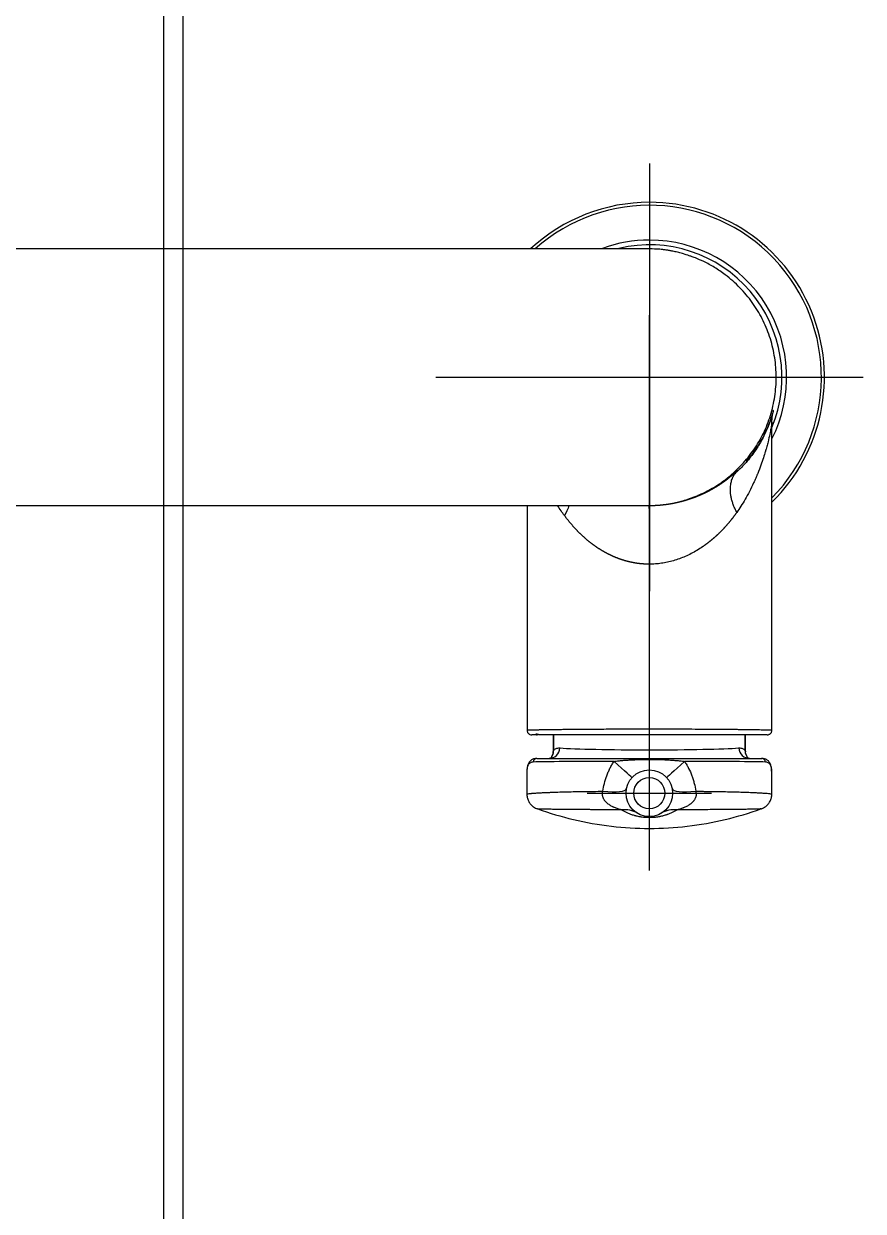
# Model space of a CAD drawing. Header units: millimetres. Extents: x -33000 to 294000, y 0 to 42408.
# Drawn here: x 136827.8 to 136935.8, y 14272.3 to 14425.1 of the extents above; entities that cross this region are included whole.
import ezdxf

# ---------------------------------------------------------------- set-up
doc = ezdxf.new("R2010")
doc.units = ezdxf.units.MM
doc.header["$LTSCALE"] = 50
doc.linetypes.add('DASHDOT', pattern=[22, 20, -1, 0, -1])
doc.layers.add('arch', color=8, linetype='Continuous')

msp = doc.modelspace()

# ---------------------------------------------------------------- linework, layer by layer
at = {"layer": 'arch', "linetype": 'Continuous'}
for p, q in [((136848.27, 14631.77), (136848.27, 14127.44)), ((136924.02, 14334.2), (136924.02, 14373.83)), ((136920.77, 14369.12), (136920.77, 14368.76)), ((136892.52, 14363.1), (136892.52, 14334.2)), ((136895.88, 14333.6), (136895.88, 14331.38)), ((136895.92, 14333.6), (136895.92, 14331.57)), ((136908.25, 14334.1), (136908.25, 14318.1)), ((136920.58, 14331.57), (136920.58, 14333.6)), ((136920.62, 14331.39), (136920.62, 14333.6)), ((136893.79, 14330.57), (136922.71, 14330.57)), ((136892.5, 14328.84), (136892.5, 14325.97)), ((136924, 14325.97), (136924, 14328.85)), ((136900.25, 14326.1), (136916.25, 14326.1))]:
    msp.add_line(p, q, dxfattribs=at)
at = {"layer": 'arch', "linetype": 'DASHDOT'}
for p, q in [((136908.27, 14407.1), (136908.27, 14352.1)), ((136908.27, 14316.16), (136908.27, 14387.58)), ((136880.77, 14379.6), (136935.77, 14379.6))]:
    msp.add_line(p, q, dxfattribs=at)
at = {"layer": 'arch', "linetype": 'Continuous'}
for radius in [3, 2]:
    msp.add_circle((136908.25, 14326.1), radius, dxfattribs=at)
for radius, start, end in [(22.5, 90, 132.6544), (22.11, 315.4219, 131.6869), (22.5, 314.4263, 90), (17.64, 90, 110.0475), (17.03, 337.6631, 103.3144), (17.64, 333.2363, 90)]:
    msp.add_arc((136908.27, 14379.6), radius, start, end, dxfattribs=at)
for centre, major_axis, ratio, start_param, end_param in [((136932.87, 14379.6), (0, 4991.95), 0.017452, 1.530489, 1.611104), ((136893.79, 14330.07), (0, 0.5), 0.951476, 0, 1.488528), ((136895.38, 14332.07), (0, -1.5), 0.923833, 0, 1.468584), ((136894.44, 14331.64), (1.27, -0.79), 0.949187, 6.250379, 6.290525), ((136894.44, 14331.64), (1.27, -0.79), 0.949187, 0.00734, 0.534326), ((136908.25, 14332.07), (12.5, 0), 0.031058, 3.546824, 5.878502), ((136921.12, 14332.07), (0, -1.5), 0.924037, 4.81447, 6.283185), ((136922.06, 14331.64), (1.27, 0.79), 0.949415, 2.605969, 3.134833), ((136922.06, 14331.64), (1.27, 0.79), 0.949415, 3.134833, 3.17732), ((136922.71, 14330.07), (0, 0.5), 0.951659, 4.794506, 6.283185), ((136908.25, 14330.07), (15.75, 0), 0.008216, 1.862453, 2.818498), ((136902.28, 14331.43), (3.73, -3.33), 0.007211, 0, 1.181451), ((136914.22, 14331.43), (-3.73, -3.33), 0.007211, 5.101734, 6.283185), ((136908.25, 14330.07), (15.75, 0), 0.008216, 0.322481, 1.27914), ((136900.38, 14327.55), (-4.92, 0.9), 0.183919, 2.000033, 3.141593), ((136916.12, 14327.55), (-4.92, -0.9), 0.183919, 0, 1.14156), ((136904.19, 14319.21), (-2.54, -4.31), 0.801683, 3.141593, 3.671697), ((136912.31, 14319.21), (2.54, -4.31), 0.801683, 2.611489, 3.141593)]:
    msp.add_ellipse(centre, major_axis=major_axis, ratio=ratio, start_param=start_param, end_param=end_param, dxfattribs=at)
for points, degree, knots in [([(136908.27, 14396.1), (136908.27, 14396.1), (136905.18, 14396.1), (136895.25, 14396.1), (136884.65, 14396.1), (136875.62, 14396.1), (136865.75, 14396.1), (136855.3, 14396.1), (136844.5, 14396.1), (136829.97, 14396.1), (136812.18, 14396.1), (136793.41, 14396.1), (136783.92, 14396.1), (136780.27, 14396.1)], 3, [0, 0, 0, 0, 0.125, 0.25, 0.3125, 0.375, 0.4375, 0.5, 0.5625, 0.625, 0.75, 0.875, 1, 1, 1, 1]), ([(136911.27, 14363.39), (136911.29, 14363.39), (136911.48, 14363.43), (136911.93, 14363.53), (136912.66, 14363.73), (136913.45, 14363.99), (136914.13, 14364.25), (136914.81, 14364.53), (136915.65, 14364.93), (136916.61, 14365.46), (136917.6, 14366.1), (136918.91, 14367.11), (136920.4, 14368.56), (136921.9, 14370.49), (136923.11, 14372.65), (136923.98, 14374.98), (136924.49, 14377.43), (136924.63, 14379.93), (136924.39, 14382.43), (136923.78, 14384.85), (136922.82, 14387.14), (136921.53, 14389.25), (136919.93, 14391.16), (136918.26, 14392.64), (136916.66, 14393.73), (136915.37, 14394.43), (136914.35, 14394.88), (136913.66, 14395.13), (136913.2, 14395.29), (136912.81, 14395.41), (136912.47, 14395.51), (136912.16, 14395.6), (136911.85, 14395.68), (136911.55, 14395.75), (136911.19, 14395.83), (136910.8, 14395.9), (136910.37, 14395.97), (136909.97, 14396.02), (136909.73, 14396.04), (136909.62, 14396.05)], 3, [0, 0, 0, 0, 0.004471, 0.03634, 0.068701, 0.093909, 0.1045, 0.114255, 0.133714, 0.149784, 0.169173, 0.192251, 0.232066, 0.272767, 0.313705, 0.354748, 0.396285, 0.437907, 0.479214, 0.52064, 0.561971, 0.602621, 0.643652, 0.68561, 0.713526, 0.739477, 0.758777, 0.76912, 0.77626, 0.782624, 0.790091, 0.799318, 0.810673, 0.824362, 0.840522, 0.871746, 0.909864, 0.955174, 1, 1, 1, 1]), ([(136924.13, 14375.02), (136924.11, 14374.93), (136924.03, 14374.69), (136923.84, 14374.09), (136923.56, 14373.31), (136923.14, 14372.34), (136922.49, 14371.09), (136921.6, 14369.72), (136920.5, 14368.37), (136919.64, 14367.55), (136919.23, 14367.19)], 3, [0, 0, 0, 0, 0.090925, 0.18061, 0.268866, 0.399284, 0.528551, 0.699033, 0.866626, 1, 1, 1, 1]), ([(136924.05, 14374.8), (136924.02, 14374.7), (136923.99, 14374.6), (136923.93, 14374.43), (136923.9, 14374.34), (136923.86, 14374.22), (136923.84, 14374.16), (136923.83, 14374.14), (136923.83, 14374.12), (136923.82, 14374.11), (136923.82, 14374.11), (136923.82, 14374.11), (136923.82, 14374.11), (136923.82, 14374.11), (136923.82, 14374.11), (136923.82, 14374.11), (136923.82, 14374.11), (136923.75, 14373.9), (136923.66, 14373.66), (136923.45, 14373.15), (136923.33, 14372.87), (136923.05, 14372.27), (136922.89, 14371.95), (136922.61, 14371.45), (136922.51, 14371.27), (136922.35, 14371.01), (136922.27, 14370.87), (136922.17, 14370.71), (136922.11, 14370.63), (136922.09, 14370.59), (136922.07, 14370.57), (136922.07, 14370.56), (136922.06, 14370.56), (136922.06, 14370.56), (136922.06, 14370.55), (136922.06, 14370.55), (136922.06, 14370.55), (136922.06, 14370.55), (136921.85, 14370.23), (136921.44, 14369.65), (136920.98, 14369.09), (136920.77, 14368.84)], 3, [0, 0, 0, 0, 0.073242, 0.073242, 0.109937, 0.128284, 0.137458, 0.142045, 0.144338, 0.145485, 0.146058, 0.146345, 0.146488, 0.14656, 0.146596, 0.146596, 0.146631, 0.146631, 0.29341, 0.29341, 0.440188, 0.440188, 0.586966, 0.586966, 0.660355, 0.660355, 0.69705, 0.715397, 0.724571, 0.729158, 0.731451, 0.732598, 0.733171, 0.733458, 0.733601, 0.733673, 0.733673, 0.733744, 0.733744, 0.880523, 1, 1, 1, 1]), ([(136924.21, 14375.36), (136924.2, 14375.33), (136924.18, 14375.23), (136924.06, 14374.81), (136923.92, 14374.33), (136923.8, 14373.93)], 3, [0, 0, 0, 0, 0.23154, 0.493858, 1, 1, 1, 1]), ([(136924.09, 14374.82), (136924.11, 14374.89), (136924.12, 14374.93), (136924.11, 14374.93), (136924.11, 14374.93)], 3, [0, 0, 0, 0, 0.99149, 1, 1, 1, 1]), ([(136924.21, 14375.36), (136924.21, 14375.36), (136924.2, 14375.33), (136924.18, 14375.24), (136924.15, 14375.15), (136924.14, 14375.12)], 3, [0, 0, 0, 0, 0.359717, 0.751567, 1, 1, 1, 1]), ([(136924.02, 14373.83), (136924.02, 14373.81), (136924.01, 14373.74), (136923.99, 14373.61), (136923.98, 14373.53), (136923.97, 14373.48), (136923.96, 14373.46), (136923.96, 14373.45), (136923.96, 14373.44), (136923.96, 14373.44), (136923.96, 14373.44), (136923.96, 14373.44), (136923.96, 14373.44), (136923.96, 14373.43), (136923.96, 14373.43), (136923.96, 14373.43), (136923.96, 14373.43), (136923.94, 14373.32), (136923.92, 14373.17), (136923.85, 14372.78), (136923.8, 14372.54), (136923.68, 14371.97), (136923.61, 14371.64), (136923.47, 14371.09), (136923.42, 14370.89), (136923.33, 14370.58), (136923.29, 14370.42), (136923.23, 14370.23), (136923.2, 14370.13), (136923.19, 14370.08), (136923.18, 14370.06), (136923.18, 14370.04), (136923.18, 14370.04), (136923.18, 14370.03), (136923.18, 14370.03), (136923.18, 14370.03), (136923.17, 14370.03), (136923.17, 14370.03), (136923.17, 14370.03), (136923.17, 14370.03), (136923.1, 14369.78), (136923.02, 14369.52), (136922.83, 14368.93), (136922.72, 14368.62), (136922.48, 14367.95), (136922.34, 14367.59), (136922.17, 14367.17), (136922.14, 14367.09), (136922.11, 14367.02), (136922.09, 14366.99), (136922.09, 14366.98), (136922.09, 14366.98), (136922.09, 14366.98), (136922.09, 14366.97), (136922.08, 14366.95), (136922.03, 14366.83), (136921.89, 14366.51), (136921.76, 14366.21), (136921.49, 14365.63), (136921.31, 14365.26), (136920.94, 14364.55), (136920.76, 14364.22), (136920.39, 14363.59), (136920.21, 14363.29), (136919.85, 14362.73), (136919.67, 14362.47), (136919.5, 14362.22)], 3, [0, 0, 0, 0, 0.036534, 0.055804, 0.065438, 0.070256, 0.072664, 0.073869, 0.074471, 0.074772, 0.074922, 0.074998, 0.075035, 0.075054, 0.075064, 0.075064, 0.075073, 0.075073, 0.15215, 0.15215, 0.229228, 0.229228, 0.306305, 0.306305, 0.344843, 0.344843, 0.364113, 0.373747, 0.378565, 0.380973, 0.382178, 0.38278, 0.383081, 0.383231, 0.383307, 0.383344, 0.383363, 0.383373, 0.383373, 0.383382, 0.383382, 0.460459, 0.460459, 0.537537, 0.537537, 0.614614, 0.614614, 0.624248, 0.629066, 0.629668, 0.629969, 0.629969, 0.63027, 0.63027, 0.631474, 0.633883, 0.653152, 0.691691, 0.691691, 0.768768, 0.768768, 0.845846, 0.845846, 0.922923, 0.922923, 1, 1, 1, 1]), ([(136911.28, 14363.39), (136911.29, 14363.39), (136911.31, 14363.4), (136911.35, 14363.4), (136911.39, 14363.41), (136911.44, 14363.42), (136911.48, 14363.43), (136911.52, 14363.44), (136911.57, 14363.45), (136911.61, 14363.46), (136911.66, 14363.47), (136911.7, 14363.48), (136911.74, 14363.49), (136911.79, 14363.5), (136911.83, 14363.51), (136911.88, 14363.52), (136911.92, 14363.53), (136911.96, 14363.54), (136912.01, 14363.55), (136912.05, 14363.56), (136912.1, 14363.57), (136912.14, 14363.58), (136912.18, 14363.59), (136912.23, 14363.6), (136912.27, 14363.61), (136912.31, 14363.62), (136912.36, 14363.63), (136912.4, 14363.64), (136912.45, 14363.66), (136912.49, 14363.67), (136912.53, 14363.68), (136912.58, 14363.69), (136912.62, 14363.7), (136912.67, 14363.71), (136912.71, 14363.73), (136912.75, 14363.74), (136912.8, 14363.75), (136912.84, 14363.76), (136912.89, 14363.78), (136912.93, 14363.79), (136912.97, 14363.8), (136913.02, 14363.82), (136913.06, 14363.83), (136913.1, 14363.84), (136913.15, 14363.86), (136913.19, 14363.87), (136913.24, 14363.88), (136913.28, 14363.9), (136913.32, 14363.91), (136913.37, 14363.93), (136913.41, 14363.94), (136913.45, 14363.95), (136913.5, 14363.97), (136913.54, 14363.98), (136913.58, 14364), (136913.63, 14364.01), (136913.67, 14364.03), (136913.71, 14364.04), (136913.76, 14364.06), (136913.8, 14364.07), (136913.84, 14364.09), (136913.89, 14364.1), (136913.93, 14364.12), (136913.97, 14364.14), (136914.02, 14364.15), (136914.06, 14364.17), (136914.1, 14364.18), (136914.15, 14364.2), (136914.19, 14364.22), (136914.23, 14364.23), (136914.28, 14364.25), (136914.32, 14364.27), (136914.36, 14364.28), (136914.4, 14364.3), (136914.45, 14364.32), (136914.49, 14364.33), (136914.53, 14364.35), (136914.57, 14364.37), (136914.62, 14364.39), (136914.66, 14364.4), (136914.7, 14364.42), (136914.74, 14364.44), (136914.79, 14364.46), (136914.83, 14364.48), (136914.87, 14364.49), (136914.91, 14364.51), (136914.96, 14364.53), (136915, 14364.55), (136915.04, 14364.57), (136915.08, 14364.59), (136915.12, 14364.61), (136915.18, 14364.63), (136915.25, 14364.66), (136915.34, 14364.7), (136915.42, 14364.75), (136915.51, 14364.79), (136915.6, 14364.83), (136915.68, 14364.87), (136915.77, 14364.92), (136915.86, 14364.96), (136915.94, 14365), (136916.03, 14365.05), (136916.11, 14365.1), (136916.2, 14365.14), (136916.29, 14365.19), (136916.37, 14365.24), (136916.46, 14365.29), (136916.55, 14365.34), (136916.63, 14365.39), (136916.72, 14365.44), (136916.8, 14365.49), (136916.89, 14365.54), (136916.98, 14365.59), (136917.06, 14365.65), (136917.15, 14365.7), (136917.23, 14365.75), (136917.32, 14365.81), (136917.4, 14365.87), (136917.49, 14365.92), (136917.57, 14365.98), (136917.66, 14366.04), (136917.74, 14366.1), (136917.83, 14366.16), (136917.91, 14366.22), (136918, 14366.28), (136918.08, 14366.34), (136918.16, 14366.4), (136918.25, 14366.47), (136918.33, 14366.53), (136918.41, 14366.6), (136918.5, 14366.66), (136918.58, 14366.73), (136918.66, 14366.8), (136918.75, 14366.86), (136918.83, 14366.93), (136918.91, 14367), (136918.99, 14367.07), (136919.07, 14367.14), (136919.16, 14367.21), (136919.24, 14367.29), (136919.32, 14367.36), (136919.4, 14367.43), (136919.48, 14367.51), (136919.56, 14367.58), (136919.61, 14367.63), (136919.64, 14367.66)], 3, [0, 0, 0, 0, 0.002444, 0.006228, 0.010019, 0.013818, 0.017626, 0.021441, 0.025265, 0.029097, 0.032938, 0.036787, 0.040644, 0.04451, 0.048384, 0.052267, 0.056158, 0.060058, 0.063967, 0.067884, 0.071811, 0.075746, 0.07969, 0.083643, 0.087606, 0.091577, 0.095557, 0.099547, 0.103546, 0.107554, 0.111571, 0.115597, 0.119634, 0.123679, 0.127734, 0.131799, 0.135873, 0.139956, 0.14405, 0.148153, 0.152266, 0.156388, 0.16052, 0.164662, 0.168814, 0.172975, 0.177146, 0.181327, 0.185518, 0.189718, 0.193928, 0.198148, 0.202377, 0.206617, 0.210866, 0.215125, 0.219394, 0.223673, 0.227961, 0.23226, 0.236568, 0.240886, 0.245214, 0.249552, 0.2539, 0.258258, 0.262626, 0.267004, 0.271392, 0.275791, 0.280199, 0.284617, 0.289045, 0.293484, 0.297932, 0.302391, 0.30686, 0.311339, 0.315829, 0.320328, 0.324838, 0.329359, 0.333889, 0.33843, 0.342982, 0.347543, 0.352115, 0.356698, 0.361291, 0.365895, 0.370509, 0.375134, 0.384731, 0.394406, 0.404159, 0.413989, 0.423898, 0.433885, 0.443952, 0.454099, 0.464326, 0.474634, 0.485023, 0.495493, 0.506045, 0.51668, 0.527397, 0.538198, 0.549082, 0.560051, 0.571104, 0.582242, 0.593465, 0.604775, 0.61617, 0.627653, 0.639222, 0.65088, 0.662625, 0.674459, 0.686381, 0.698393, 0.710495, 0.722687, 0.73497, 0.747344, 0.759809, 0.772366, 0.785016, 0.797757, 0.810591, 0.823517, 0.836535, 0.849646, 0.862849, 0.876145, 0.889534, 0.903016, 0.916591, 0.930259, 0.94402, 0.957875, 0.971823, 0.985864, 1, 1, 1, 1]), ([(136780.27, 14363.1), (136783.92, 14363.1), (136793.41, 14363.1), (136812.18, 14363.1), (136829.97, 14363.1), (136844.5, 14363.1), (136855.3, 14363.1), (136865.75, 14363.1), (136875.62, 14363.1), (136884.65, 14363.1), (136895.25, 14363.1), (136904.71, 14363.1), (136907.89, 14363.1), (136908.2, 14363.1)], 3, [0, 0, 0, 0, 0.126868, 0.253737, 0.380605, 0.444039, 0.507473, 0.570907, 0.634341, 0.697775, 0.76121, 0.888078, 1, 1, 1, 1]), ([(136897.34, 14361.8), (136897.19, 14361.99), (136897.05, 14362.2), (136896.75, 14362.64), (136896.6, 14362.86), (136896.45, 14363.1)], 3, [0, 0, 0, 0, 0.516529, 0.516529, 1, 1, 1, 1]), ([(136908.2, 14363.1), (136908.22, 14363.1), (136908.24, 14363.1), (136908.29, 14363.1), (136908.33, 14363.11), (136908.37, 14363.11), (136908.41, 14363.11), (136908.45, 14363.11), (136908.5, 14363.11), (136908.54, 14363.11), (136908.58, 14363.11), (136908.62, 14363.11), (136908.66, 14363.11), (136908.71, 14363.11), (136908.75, 14363.11), (136908.79, 14363.11), (136908.83, 14363.12), (136908.88, 14363.12), (136908.92, 14363.12), (136908.96, 14363.12), (136909, 14363.12), (136909.05, 14363.13), (136909.09, 14363.13), (136909.13, 14363.13), (136909.17, 14363.13), (136909.22, 14363.14), (136909.26, 14363.14), (136909.3, 14363.14), (136909.35, 14363.14), (136909.39, 14363.15), (136909.43, 14363.15), (136909.48, 14363.15), (136909.52, 14363.16), (136909.56, 14363.16), (136909.6, 14363.16), (136909.65, 14363.17), (136909.69, 14363.17), (136909.73, 14363.17), (136909.78, 14363.18), (136909.82, 14363.18), (136909.86, 14363.19), (136909.91, 14363.19), (136909.95, 14363.2), (136909.99, 14363.2), (136910.04, 14363.21), (136910.08, 14363.21), (136910.12, 14363.22), (136910.17, 14363.22), (136910.21, 14363.23), (136910.25, 14363.23), (136910.3, 14363.24), (136910.34, 14363.24), (136910.39, 14363.25), (136910.43, 14363.25), (136910.47, 14363.26), (136910.52, 14363.27), (136910.56, 14363.27), (136910.6, 14363.28), (136910.65, 14363.28), (136910.69, 14363.29), (136910.73, 14363.3), (136910.78, 14363.3), (136910.82, 14363.31), (136910.87, 14363.32), (136910.91, 14363.33), (136910.95, 14363.33), (136911, 14363.34), (136911.04, 14363.35), (136911.09, 14363.36), (136911.13, 14363.36), (136911.17, 14363.37), (136911.22, 14363.38), (136911.25, 14363.39), (136911.27, 14363.39), (136911.28, 14363.39)], 3, [0, 0, 0, 0, 0.013249, 0.026515, 0.039799, 0.0531, 0.066419, 0.079756, 0.093111, 0.106485, 0.119877, 0.133288, 0.146718, 0.160166, 0.173635, 0.187122, 0.20063, 0.214157, 0.227705, 0.241272, 0.25486, 0.268469, 0.282099, 0.29575, 0.309422, 0.323116, 0.336831, 0.350568, 0.364328, 0.378109, 0.391913, 0.40574, 0.41959, 0.433463, 0.447359, 0.461278, 0.475222, 0.489189, 0.50318, 0.517196, 0.531236, 0.545301, 0.559391, 0.573507, 0.587647, 0.601813, 0.616005, 0.630223, 0.644467, 0.658737, 0.673035, 0.687358, 0.701709, 0.716088, 0.730493, 0.744926, 0.759388, 0.773877, 0.788394, 0.80294, 0.817515, 0.832119, 0.846751, 0.861413, 0.876105, 0.890826, 0.905577, 0.920358, 0.93517, 0.950012, 0.964885, 0.979789, 0.994724, 1, 1, 1, 1]), ([(136908.22, 14355.55), (136908.2, 14355.55), (136908.17, 14355.55), (136908.13, 14355.55), (136908.08, 14355.55), (136908.04, 14355.55), (136907.99, 14355.55), (136907.95, 14355.56), (136907.9, 14355.56), (136907.85, 14355.56), (136907.81, 14355.56), (136907.76, 14355.56), (136907.72, 14355.56), (136907.67, 14355.57), (136907.63, 14355.57), (136907.58, 14355.57), (136907.53, 14355.57), (136907.49, 14355.58), (136907.44, 14355.58), (136907.4, 14355.58), (136907.35, 14355.59), (136907.31, 14355.59), (136907.26, 14355.59), (136907.21, 14355.6), (136907.17, 14355.6), (136907.12, 14355.61), (136907.08, 14355.61), (136907.03, 14355.62), (136906.98, 14355.62), (136906.94, 14355.63), (136906.89, 14355.63), (136906.85, 14355.64), (136906.8, 14355.65), (136906.76, 14355.65), (136906.71, 14355.66), (136906.66, 14355.66), (136906.62, 14355.67), (136906.57, 14355.68), (136906.53, 14355.69), (136906.48, 14355.69), (136906.44, 14355.7), (136906.39, 14355.71), (136906.34, 14355.72), (136906.3, 14355.72), (136906.25, 14355.73), (136906.21, 14355.74), (136906.16, 14355.75), (136906.12, 14355.76), (136906.07, 14355.77), (136906.02, 14355.78), (136905.98, 14355.79), (136905.93, 14355.8), (136905.89, 14355.81), (136905.84, 14355.82), (136905.8, 14355.83), (136905.75, 14355.84), (136905.7, 14355.85), (136905.66, 14355.86), (136905.61, 14355.87), (136905.57, 14355.88), (136905.52, 14355.89), (136905.48, 14355.9), (136905.43, 14355.91), (136905.39, 14355.93), (136905.34, 14355.94), (136905.29, 14355.95), (136905.25, 14355.96), (136905.2, 14355.98), (136905.16, 14355.99), (136905.11, 14356), (136905.07, 14356.01), (136905.02, 14356.03), (136904.98, 14356.04), (136904.93, 14356.06), (136904.89, 14356.07), (136904.84, 14356.08), (136904.79, 14356.1), (136904.75, 14356.11), (136904.7, 14356.13), (136904.66, 14356.14), (136904.61, 14356.16), (136904.57, 14356.17), (136904.52, 14356.19), (136904.48, 14356.21), (136904.43, 14356.22), (136904.39, 14356.24), (136904.34, 14356.25), (136904.3, 14356.27), (136904.25, 14356.29), (136904.21, 14356.3), (136904.16, 14356.32), (136904.12, 14356.34), (136904.07, 14356.36), (136904.03, 14356.37), (136903.98, 14356.39), (136903.94, 14356.41), (136903.89, 14356.43), (136903.85, 14356.45), (136903.8, 14356.47), (136903.76, 14356.48), (136903.71, 14356.5), (136903.67, 14356.52), (136903.62, 14356.54), (136903.58, 14356.56), (136903.53, 14356.58), (136903.49, 14356.6), (136903.44, 14356.62), (136903.4, 14356.64), (136903.36, 14356.66), (136903.31, 14356.68), (136903.27, 14356.71), (136903.22, 14356.73), (136903.18, 14356.75), (136903.13, 14356.77), (136903.09, 14356.79), (136903.04, 14356.81), (136903, 14356.84), (136902.96, 14356.86), (136902.91, 14356.88), (136902.87, 14356.9), (136902.82, 14356.93), (136902.78, 14356.95), (136902.74, 14356.97), (136902.69, 14357), (136902.65, 14357.02), (136902.6, 14357.04), (136902.56, 14357.07), (136902.52, 14357.09), (136902.47, 14357.12), (136902.43, 14357.14), (136902.38, 14357.17), (136902.34, 14357.19), (136902.3, 14357.22), (136902.25, 14357.24), (136902.21, 14357.27), (136902.17, 14357.29), (136902.12, 14357.32), (136902.08, 14357.35), (136902.04, 14357.37), (136901.99, 14357.4), (136901.95, 14357.43), (136901.91, 14357.45), (136901.86, 14357.48), (136901.82, 14357.51), (136901.78, 14357.54), (136901.73, 14357.56), (136901.69, 14357.59), (136901.63, 14357.63), (136901.56, 14357.68), (136901.48, 14357.73), (136901.4, 14357.79), (136901.31, 14357.85), (136901.23, 14357.91), (136901.14, 14357.97), (136901.06, 14358.03), (136900.98, 14358.09), (136900.89, 14358.16), (136900.81, 14358.22), (136900.73, 14358.28), (136900.64, 14358.35), (136900.56, 14358.42), (136900.48, 14358.48), (136900.39, 14358.55), (136900.31, 14358.62), (136900.23, 14358.69), (136900.14, 14358.76), (136900.06, 14358.83), (136899.98, 14358.91), (136899.89, 14358.98), (136899.81, 14359.05), (136899.73, 14359.13), (136899.65, 14359.21), (136899.56, 14359.28), (136899.48, 14359.36), (136899.4, 14359.44), (136899.32, 14359.52), (136899.24, 14359.6), (136899.16, 14359.68), (136899.07, 14359.76), (136898.99, 14359.85), (136898.91, 14359.93), (136898.83, 14360.02), (136898.75, 14360.1), (136898.67, 14360.19), (136898.59, 14360.28), (136898.51, 14360.37), (136898.43, 14360.46), (136898.35, 14360.55), (136898.27, 14360.64), (136898.19, 14360.73), (136898.11, 14360.82), (136898.03, 14360.92), (136897.96, 14361.01), (136897.88, 14361.11), (136897.8, 14361.2), (136897.72, 14361.3), (136897.65, 14361.4), (136897.57, 14361.5), (136897.49, 14361.6), (136897.42, 14361.7), (136897.37, 14361.77), (136897.34, 14361.8)], 3, [0, 0, 0, 0, 0.003102, 0.006205, 0.009309, 0.012414, 0.015521, 0.018628, 0.021737, 0.024847, 0.027958, 0.031072, 0.034186, 0.037303, 0.040421, 0.043541, 0.046663, 0.049787, 0.052914, 0.056042, 0.059173, 0.062306, 0.065441, 0.06858, 0.07172, 0.074864, 0.07801, 0.081159, 0.084311, 0.087466, 0.090624, 0.093785, 0.096949, 0.100117, 0.103288, 0.106463, 0.109641, 0.112823, 0.116009, 0.119198, 0.122391, 0.125588, 0.12879, 0.131995, 0.135205, 0.138418, 0.141636, 0.144859, 0.148086, 0.151317, 0.154553, 0.157794, 0.16104, 0.16429, 0.167546, 0.170806, 0.174071, 0.177342, 0.180618, 0.183899, 0.187185, 0.190477, 0.193774, 0.197077, 0.200385, 0.203699, 0.207019, 0.210345, 0.213677, 0.217014, 0.220358, 0.223708, 0.227063, 0.230426, 0.233794, 0.237169, 0.24055, 0.243938, 0.247332, 0.250733, 0.25414, 0.257555, 0.260976, 0.264404, 0.267839, 0.271281, 0.27473, 0.278186, 0.281649, 0.28512, 0.288597, 0.292083, 0.295575, 0.299075, 0.302583, 0.306098, 0.309621, 0.313151, 0.31669, 0.320236, 0.32379, 0.327352, 0.330922, 0.3345, 0.338086, 0.34168, 0.345282, 0.348893, 0.352512, 0.356139, 0.359775, 0.363419, 0.367072, 0.370733, 0.374403, 0.378082, 0.381769, 0.385465, 0.38917, 0.392883, 0.396606, 0.400338, 0.404078, 0.407828, 0.411587, 0.415355, 0.419132, 0.422919, 0.426714, 0.430519, 0.434334, 0.438158, 0.441991, 0.445834, 0.449686, 0.453548, 0.45742, 0.461301, 0.465192, 0.469093, 0.473004, 0.476925, 0.480855, 0.484796, 0.488746, 0.492706, 0.496677, 0.500658, 0.508486, 0.516372, 0.524316, 0.532317, 0.540377, 0.548494, 0.556671, 0.564906, 0.5732, 0.581554, 0.589968, 0.598441, 0.606975, 0.615569, 0.624224, 0.63294, 0.641716, 0.650555, 0.659455, 0.668416, 0.67744, 0.686526, 0.695674, 0.704885, 0.714159, 0.723496, 0.732895, 0.742359, 0.751886, 0.761476, 0.771131, 0.780849, 0.790632, 0.800479, 0.81039, 0.820367, 0.830408, 0.840514, 0.850686, 0.860922, 0.871224, 0.881592, 0.892025, 0.902524, 0.913089, 0.923721, 0.934418, 0.945182, 0.956012, 0.966909, 0.977872, 0.988903, 1, 1, 1, 1]), ([(136919.5, 14362.23), (136919.49, 14362.21), (136919.46, 14362.18), (136919.42, 14362.12), (136919.39, 14362.07), (136919.35, 14362.02), (136919.31, 14361.96), (136919.27, 14361.91), (136919.24, 14361.86), (136919.2, 14361.81), (136919.16, 14361.76), (136919.12, 14361.71), (136919.08, 14361.66), (136919.04, 14361.6), (136919.01, 14361.55), (136918.97, 14361.5), (136918.93, 14361.45), (136918.89, 14361.4), (136918.85, 14361.35), (136918.81, 14361.3), (136918.77, 14361.26), (136918.73, 14361.21), (136918.69, 14361.16), (136918.65, 14361.11), (136918.61, 14361.06), (136918.58, 14361.01), (136918.54, 14360.96), (136918.5, 14360.92), (136918.46, 14360.87), (136918.42, 14360.82), (136918.38, 14360.78), (136918.34, 14360.73), (136918.3, 14360.68), (136918.26, 14360.64), (136918.22, 14360.59), (136918.18, 14360.54), (136918.14, 14360.5), (136918.1, 14360.45), (136918.06, 14360.41), (136918.02, 14360.36), (136917.97, 14360.32), (136917.93, 14360.27), (136917.89, 14360.23), (136917.85, 14360.18), (136917.81, 14360.14), (136917.77, 14360.1), (136917.73, 14360.05), (136917.69, 14360.01), (136917.65, 14359.97), (136917.61, 14359.92), (136917.57, 14359.88), (136917.52, 14359.84), (136917.48, 14359.8), (136917.44, 14359.75), (136917.4, 14359.71), (136917.36, 14359.67), (136917.32, 14359.63), (136917.28, 14359.59), (136917.23, 14359.55), (136917.19, 14359.51), (136917.15, 14359.47), (136917.11, 14359.43), (136917.07, 14359.39), (136917.03, 14359.35), (136916.98, 14359.31), (136916.94, 14359.27), (136916.9, 14359.23), (136916.86, 14359.19), (136916.82, 14359.15), (136916.77, 14359.11), (136916.73, 14359.08), (136916.69, 14359.04), (136916.65, 14359), (136916.6, 14358.96), (136916.56, 14358.93), (136916.52, 14358.89), (136916.48, 14358.85), (136916.43, 14358.81), (136916.39, 14358.78), (136916.35, 14358.74), (136916.31, 14358.71), (136916.26, 14358.67), (136916.22, 14358.64), (136916.18, 14358.6), (136916.14, 14358.56), (136916.09, 14358.53), (136916.05, 14358.5), (136916.01, 14358.46), (136915.96, 14358.43), (136915.92, 14358.39), (136915.88, 14358.36), (136915.84, 14358.33), (136915.79, 14358.29), (136915.75, 14358.26), (136915.71, 14358.23), (136915.66, 14358.19), (136915.62, 14358.16), (136915.58, 14358.13), (136915.53, 14358.1), (136915.49, 14358.07), (136915.45, 14358.03), (136915.4, 14358), (136915.36, 14357.97), (136915.32, 14357.94), (136915.27, 14357.91), (136915.23, 14357.88), (136915.19, 14357.85), (136915.14, 14357.82), (136914.88, 14357.64), (136914.39, 14357.32), (136913.64, 14356.91), (136912.89, 14356.55), (136912.13, 14356.25), (136911.36, 14356), (136910.59, 14355.8), (136909.81, 14355.66), (136909.04, 14355.57), (136908.51, 14355.55), (136908.24, 14355.55), (136908.23, 14355.55), (136908.22, 14355.55)], 3, [0, 0, 0, 0, 0.005452, 0.010889, 0.01631, 0.021715, 0.027105, 0.03248, 0.037839, 0.043182, 0.04851, 0.053822, 0.059119, 0.0644, 0.069666, 0.074916, 0.080151, 0.085371, 0.090575, 0.095764, 0.100937, 0.106095, 0.111238, 0.116365, 0.121477, 0.126574, 0.131656, 0.136722, 0.141773, 0.146809, 0.15183, 0.156836, 0.161826, 0.166801, 0.171761, 0.176706, 0.181636, 0.186551, 0.191451, 0.196336, 0.201206, 0.206061, 0.2109, 0.215725, 0.220535, 0.22533, 0.230111, 0.234876, 0.239627, 0.244362, 0.249083, 0.253789, 0.25848, 0.263157, 0.267819, 0.272466, 0.277099, 0.281716, 0.28632, 0.290908, 0.295482, 0.300042, 0.304587, 0.309117, 0.313633, 0.318135, 0.322622, 0.327094, 0.331553, 0.335997, 0.340426, 0.344841, 0.349242, 0.353629, 0.358002, 0.36236, 0.366704, 0.371034, 0.37535, 0.379652, 0.383939, 0.388213, 0.392473, 0.396718, 0.40095, 0.405168, 0.409372, 0.413562, 0.417738, 0.421901, 0.426049, 0.430184, 0.434306, 0.438413, 0.442507, 0.446587, 0.450654, 0.454707, 0.458747, 0.462773, 0.466786, 0.470786, 0.474772, 0.478745, 0.482704, 0.48665, 0.490583, 0.494503, 0.49841, 0.562036, 0.623039, 0.681622, 0.738013, 0.792468, 0.845273, 0.896738, 0.9472, 0.997018, 0.998511, 1, 1, 1, 1]), ([(136892.52, 14334.2), (136892.52, 14334.21), (136892.52, 14334.21), (136892.54, 14334.21), (136892.56, 14334.22), (136892.6, 14334.22), (136892.64, 14334.23), (136892.7, 14334.23), (136892.75, 14334.23), (136892.82, 14334.24), (136892.89, 14334.24), (136892.96, 14334.24), (136893.04, 14334.25), (136893.12, 14334.25), (136893.2, 14334.25), (136893.29, 14334.25), (136893.37, 14334.26), (136893.46, 14334.26), (136893.54, 14334.26), (136893.63, 14334.26), (136893.75, 14334.26), (136893.92, 14334.27), (136894.14, 14334.27), (136894.37, 14334.28), (136894.61, 14334.28), (136894.86, 14334.29), (136895.12, 14334.29), (136895.39, 14334.29), (136895.66, 14334.3), (136895.94, 14334.3), (136896.23, 14334.31), (136896.53, 14334.31), (136896.82, 14334.31), (136897.36, 14334.32), (136898.17, 14334.32), (136899.31, 14334.33), (136900.5, 14334.34), (136901.75, 14334.35), (136903.02, 14334.36), (136904.32, 14334.36), (136905.64, 14334.36), (136906.95, 14334.36), (136908.39, 14334.36), (136909.96, 14334.36), (136911.65, 14334.36), (136913.33, 14334.36), (136914.97, 14334.35), (136916.56, 14334.34), (136918.05, 14334.33), (136919.17, 14334.32), (136919.97, 14334.31), (136920.51, 14334.3), (136921.04, 14334.3), (136921.53, 14334.29), (136922, 14334.28), (136922.44, 14334.27), (136922.75, 14334.27), (136922.97, 14334.26), (136923.12, 14334.26), (136923.26, 14334.25), (136923.41, 14334.25), (136923.55, 14334.24), (136923.67, 14334.24), (136923.79, 14334.23), (136923.88, 14334.23), (136923.96, 14334.22), (136924, 14334.21), (136924.02, 14334.21), (136924.02, 14334.2)], 3, [0, 0, 0, 0, 0.008772, 0.017313, 0.025621, 0.033696, 0.041538, 0.049147, 0.056522, 0.063664, 0.070573, 0.077249, 0.083691, 0.0899, 0.095876, 0.101619, 0.107129, 0.112406, 0.117449, 0.122259, 0.126837, 0.13744, 0.147888, 0.158182, 0.16832, 0.178304, 0.188133, 0.197808, 0.207329, 0.216695, 0.225908, 0.234966, 0.243872, 0.252624, 0.281708, 0.31037, 0.338619, 0.366466, 0.393921, 0.420995, 0.4477, 0.474046, 0.500048, 0.533531, 0.567592, 0.602256, 0.637548, 0.673491, 0.710108, 0.747419, 0.763787, 0.780687, 0.798119, 0.816085, 0.834585, 0.853621, 0.873194, 0.881243, 0.889989, 0.89943, 0.909568, 0.920402, 0.931933, 0.944159, 0.957082, 0.970701, 0.985017, 1, 1, 1, 1]), ([(136892.52, 14334.2), (136892.52, 14334.13), (136892.54, 14334.01), (136892.61, 14333.87), (136892.69, 14333.77), (136892.79, 14333.7), (136892.93, 14333.63), (136893.04, 14333.61), (136893.12, 14333.6)], 3, [0, 0, 0, 0, 0.240798, 0.369403, 0.50054, 0.631414, 0.759536, 1, 1, 1, 1]), ([(136893.86, 14333.6), (136893.3, 14333.6), (136893.12, 14333.6), (136893.12, 14333.6)], 2, [0, 0, 0, 0.748576, 1, 1, 1]), ([(136894.19, 14333.6), (136894.18, 14333.6), (136894.16, 14333.61), (136894.14, 14333.61), (136894.13, 14333.61), (136894.12, 14333.61), (136894.11, 14333.61), (136894.09, 14333.61), (136894.08, 14333.62), (136894.07, 14333.62), (136894.05, 14333.62), (136894.04, 14333.62), (136894.01, 14333.63), (136894, 14333.63), (136893.98, 14333.64), (136893.96, 14333.64), (136893.93, 14333.65), (136893.91, 14333.65), (136893.88, 14333.66), (136893.87, 14333.66), (136893.85, 14333.67), (136893.85, 14333.67), (136893.82, 14333.68), (136893.81, 14333.68), (136893.79, 14333.68), (136893.78, 14333.68), (136893.77, 14333.69), (136893.76, 14333.69), (136893.74, 14333.69), (136893.72, 14333.69), (136893.7, 14333.69), (136893.69, 14333.69), (136893.68, 14333.69), (136893.68, 14333.68), (136893.67, 14333.68), (136893.67, 14333.67), (136893.67, 14333.67), (136893.67, 14333.67), (136893.67, 14333.66), (136893.68, 14333.66), (136893.68, 14333.65), (136893.69, 14333.64), (136893.7, 14333.64), (136893.71, 14333.63), (136893.71, 14333.63), (136893.73, 14333.62), (136893.74, 14333.62), (136893.75, 14333.62), (136893.76, 14333.62), (136893.77, 14333.61), (136893.77, 14333.61), (136893.79, 14333.61), (136893.8, 14333.61), (136893.82, 14333.61), (136893.83, 14333.61), (136893.84, 14333.6), (136893.85, 14333.6), (136893.86, 14333.6)], 3, [0, 0, 0, 0, 0.03125, 0.03125, 0.046875, 0.046875, 0.0625, 0.078125, 0.078125, 0.09375, 0.09375, 0.125, 0.125, 0.15625, 0.15625, 0.1875, 0.1875, 0.25, 0.25, 0.28125, 0.28125, 0.3125, 0.3125, 0.375, 0.375, 0.40625, 0.40625, 0.4375, 0.4375, 0.5, 0.5625, 0.5625, 0.625, 0.625, 0.6875, 0.6875, 0.71875, 0.71875, 0.75, 0.75, 0.8125, 0.8125, 0.84375, 0.84375, 0.875, 0.875, 0.90625, 0.90625, 0.921875, 0.921875, 0.9375, 0.9375, 0.96875, 0.96875, 0.984375, 0.984375, 1, 1, 1, 1]), ([(136923.42, 14333.6), (136923.42, 14333.6), (136923.34, 14333.6), (136922.95, 14333.6), (136922.29, 14333.6), (136921.38, 14333.6), (136920.23, 14333.6), (136918.85, 14333.6), (136917.29, 14333.6), (136915.55, 14333.6), (136913.69, 14333.6), (136911.72, 14333.6), (136909.7, 14333.6), (136907.64, 14333.6), (136905.6, 14333.6), (136903.61, 14333.6), (136901.7, 14333.6), (136899.91, 14333.6), (136898.27, 14333.6), (136896.82, 14333.6), (136895.58, 14333.6), (136894.57, 14333.6), (136894.19, 14333.6)], 2, [0, 0, 0, 0.019621, 0.06864, 0.117659, 0.166678, 0.215697, 0.264716, 0.313735, 0.362754, 0.411773, 0.460792, 0.509811, 0.558829, 0.607848, 0.656867, 0.705886, 0.754905, 0.803924, 0.852943, 0.901962, 0.950981, 1, 1, 1]), ([(136923.41, 14333.6), (136923.49, 14333.61), (136923.6, 14333.63), (136923.74, 14333.7), (136923.84, 14333.77), (136923.92, 14333.87), (136923.99, 14334.01), (136924.01, 14334.13), (136924.02, 14334.2)], 3, [0, 0, 0, 0, 0.240464, 0.368586, 0.49946, 0.630597, 0.759202, 1, 1, 1, 1]), ([(136893.79, 14330.56), (136893.67, 14330.57), (136893.44, 14330.55), (136893.09, 14330.4), (136892.8, 14330.12), (136892.61, 14329.75), (136892.52, 14329.34), (136892.5, 14329.01), (136892.5, 14328.83)], 3, [0, 0, 0, 0, 0.146423, 0.306796, 0.477069, 0.643239, 0.820667, 1, 1, 1, 1]), ([(136895.71, 14330.8), (136895.68, 14330.76), (136895.61, 14330.66), (136895.43, 14330.56), (136895.38, 14330.56), (136895.38, 14330.56)], 3, [0, 0, 0, 0, 0.265785, 0.691097, 1, 1, 1, 1]), ([(136895.87, 14331.38), (136895.88, 14331.35), (136895.88, 14331.21), (136895.82, 14330.99), (136895.73, 14330.88), (136895.72, 14330.86)], 3, [0, 0, 0, 0, 0.241666, 0.885828, 1, 1, 1, 1]), ([(136895.92, 14331.57), (136895.97, 14331.64), (136896.01, 14331.7), (136896.13, 14331.79), (136896.19, 14331.83), (136896.33, 14331.89), (136896.41, 14331.9), (136896.58, 14331.92), (136896.67, 14331.92), (136896.76, 14331.92)], 3, [0, 0, 0, 0, 0.25, 0.25, 0.5, 0.5, 0.75, 0.75, 1, 1, 1, 1]), ([(136919.74, 14331.92), (136919.84, 14331.93), (136919.93, 14331.92), (136920.09, 14331.9), (136920.17, 14331.89), (136920.31, 14331.83), (136920.37, 14331.79), (136920.48, 14331.7), (136920.53, 14331.64), (136920.58, 14331.57)], 3, [0, 0, 0, 0, 0.25, 0.25, 0.5, 0.5, 0.75, 0.75, 1, 1, 1, 1]), ([(136920.58, 14331.57), (136920.6, 14331.53), (136920.61, 14331.49), (136920.62, 14331.43), (136920.62, 14331.42), (136920.62, 14331.41)], 3, [0, 0, 0, 0, 0.869847, 0.869847, 1, 1, 1, 1]), ([(136920.79, 14330.86), (136920.75, 14330.91), (136920.66, 14331.06), (136920.61, 14331.28), (136920.62, 14331.38), (136920.62, 14331.39)], 3, [0, 0, 0, 0, 0.301201, 0.910297, 1, 1, 1, 1]), ([(136921.13, 14330.56), (136921.12, 14330.56), (136921.1, 14330.56), (136921.02, 14330.59), (136920.85, 14330.71), (136920.81, 14330.77), (136920.8, 14330.79)], 3, [0, 0, 0, 0, 0.12127, 0.469424, 0.834325, 1, 1, 1, 1]), ([(136923.98, 14328.93), (136923.98, 14329.03), (136923.97, 14329.34), (136923.89, 14329.72), (136923.71, 14330.11), (136923.42, 14330.39), (136923.08, 14330.54), (136922.82, 14330.59), (136922.68, 14330.57), (136922.67, 14330.57)], 3, [0, 0, 0, 0, 0.105512, 0.329989, 0.496265, 0.654376, 0.817662, 0.987996, 1, 1, 1, 1]), ([(136893.31, 14330.11), (136893.18, 14330.11), (136893.06, 14330.08), (136892.91, 14330), (136892.86, 14329.97), (136892.78, 14329.89), (136892.74, 14329.85), (136892.69, 14329.77), (136892.67, 14329.74), (136892.64, 14329.68), (136892.63, 14329.65), (136892.59, 14329.55), (136892.55, 14329.41), (136892.52, 14329.23), (136892.5, 14329.05), (136892.5, 14328.95), (136892.5, 14328.84)], 3, [0, 0, 0, 0, 0.25, 0.25, 0.375, 0.375, 0.5, 0.5, 0.5625, 0.5625, 0.625, 0.625, 0.75, 0.875, 0.875, 1, 1, 1, 1]), ([(136902.28, 14326.35), (136902.32, 14326.69), (136902.39, 14327.03), (136902.55, 14327.69), (136902.65, 14328.02), (136902.8, 14328.43), (136902.83, 14328.51), (136902.9, 14328.67), (136902.93, 14328.75), (136903.04, 14328.99), (136903.11, 14329.15), (136903.27, 14329.46), (136903.35, 14329.61), (136903.53, 14329.91), (136903.62, 14330.05), (136903.72, 14330.19)], 3, [0, 0, 0, 0, 0.25, 0.25, 0.5, 0.5, 0.5625, 0.5625, 0.625, 0.625, 0.75, 0.75, 0.875, 0.875, 1, 1, 1, 1]), ([(136903.72, 14330.19), (136903.9, 14330.22), (136904.09, 14330.24), (136904.46, 14330.28), (136904.64, 14330.3), (136904.93, 14330.33), (136905.02, 14330.33), (136905.21, 14330.35), (136905.3, 14330.35), (136905.58, 14330.37), (136905.77, 14330.38), (136906.15, 14330.4), (136906.34, 14330.41), (136906.72, 14330.42), (136906.91, 14330.42), (136907.49, 14330.43), (136907.87, 14330.44), (136908.44, 14330.44), (136908.63, 14330.44), (136908.92, 14330.43), (136909.01, 14330.43), (136909.2, 14330.43), (136909.3, 14330.43), (136909.78, 14330.42), (136910.16, 14330.41), (136910.63, 14330.38), (136910.72, 14330.38), (136910.91, 14330.37), (136911.01, 14330.36), (136911.29, 14330.35), (136911.48, 14330.33), (136911.85, 14330.3), (136912.04, 14330.28), (136912.41, 14330.24), (136912.6, 14330.22), (136912.78, 14330.19)], 3, [0, 0, 0, 0, 0.0625, 0.0625, 0.125, 0.125, 0.15625, 0.15625, 0.1875, 0.1875, 0.25, 0.25, 0.3125, 0.3125, 0.375, 0.375, 0.5, 0.5, 0.5625, 0.5625, 0.59375, 0.59375, 0.625, 0.625, 0.75, 0.75, 0.78125, 0.78125, 0.8125, 0.8125, 0.875, 0.875, 0.9375, 0.9375, 1, 1, 1, 1]), ([(136912.78, 14330.19), (136912.88, 14330.05), (136912.97, 14329.91), (136913.08, 14329.72), (136913.1, 14329.68), (136913.15, 14329.6), (136913.21, 14329.49), (136913.27, 14329.37), (136913.47, 14328.99), (136913.61, 14328.67), (136913.78, 14328.19), (136913.84, 14328.02), (136913.91, 14327.78), (136913.94, 14327.7), (136913.98, 14327.53), (136914.01, 14327.45), (136914.11, 14327.03), (136914.17, 14326.69), (136914.22, 14326.35)], 3, [0, 0, 0, 0, 0.125, 0.125, 0.15625, 0.15625, 0.1875, 0.25, 0.25, 0.5, 0.5, 0.625, 0.625, 0.6875, 0.6875, 0.75, 0.75, 1, 1, 1, 1]), ([(136924, 14328.94), (136924, 14329.01), (136923.99, 14329.08), (136923.98, 14329.24), (136923.97, 14329.32), (136923.93, 14329.48), (136923.89, 14329.63), (136923.83, 14329.74), (136923.79, 14329.81), (136923.78, 14329.82), (136923.76, 14329.85), (136923.75, 14329.86), (136923.72, 14329.89), (136923.7, 14329.91), (136923.64, 14329.97), (136923.59, 14330), (136923.44, 14330.08), (136923.32, 14330.11), (136923.19, 14330.11)], 3, [0, 0, 0, 0, 0.092324, 0.092324, 0.221992, 0.221992, 0.35166, 0.481328, 0.481328, 0.513745, 0.513745, 0.546162, 0.546162, 0.610996, 0.610996, 0.740664, 0.740664, 1, 1, 1, 1]), ([(136892.5, 14325.97), (136892.5, 14325.98), (136892.51, 14325.99), (136892.56, 14326.01), (136892.61, 14326.02), (136892.75, 14326.04), (136892.83, 14326.05), (136892.99, 14326.07), (136893.05, 14326.08), (136893.12, 14326.08), (136893.14, 14326.09), (136893.17, 14326.09), (136893.19, 14326.09), (136893.24, 14326.09), (136893.27, 14326.1), (136893.45, 14326.11), (136893.61, 14326.12), (136893.96, 14326.14), (136894.16, 14326.15), (136894.58, 14326.18), (136894.81, 14326.19), (136895.18, 14326.2), (136895.3, 14326.21), (136895.5, 14326.21), (136895.57, 14326.22), (136895.67, 14326.22), (136895.7, 14326.22), (136895.77, 14326.22), (136896.09, 14326.24), (136896.42, 14326.25), (136897.03, 14326.26), (136897.35, 14326.27), (136898.02, 14326.29), (136898.37, 14326.3), (136898.91, 14326.31), (136899.09, 14326.31), (136899.37, 14326.31), (136899.47, 14326.32), (136899.61, 14326.32), (136899.66, 14326.32), (136899.76, 14326.32), (136900.19, 14326.33), (136900.64, 14326.33), (136901.44, 14326.34), (136901.86, 14326.35), (136902.28, 14326.35)], 3, [0, 0, 0, 0, 0.057459, 0.057459, 0.129962, 0.129962, 0.202465, 0.202465, 0.238717, 0.238717, 0.24778, 0.24778, 0.256843, 0.256843, 0.274968, 0.274968, 0.347472, 0.347472, 0.419975, 0.419975, 0.492478, 0.492478, 0.528729, 0.528729, 0.546855, 0.546855, 0.555918, 0.555918, 0.564981, 0.637484, 0.637484, 0.709987, 0.709987, 0.782491, 0.782491, 0.818742, 0.818742, 0.836868, 0.836868, 0.845931, 0.845931, 0.854994, 0.927497, 0.927497, 1, 1, 1, 1]), ([(136892.52, 14325.97), (136892.51, 14325.92), (136892.5, 14325.7), (136892.59, 14325.33), (136892.79, 14324.92), (136893.04, 14324.59), (136893.32, 14324.35), (136893.59, 14324.18), (136893.79, 14324.1), (136893.88, 14324.07), (136893.9, 14324.07)], 3, [0, 0, 0, 0, 0.059502, 0.258441, 0.434511, 0.593301, 0.736931, 0.865356, 0.9766, 1, 1, 1, 1]), ([(136904.63, 14323.96), (136904.6, 14323.97), (136904.56, 14323.98), (136904.49, 14324), (136904.46, 14324.01), (136904.35, 14324.04), (136904.28, 14324.06), (136904.14, 14324.11), (136904.07, 14324.13), (136903.92, 14324.19), (136903.85, 14324.22), (136903.75, 14324.26), (136903.71, 14324.28), (136903.64, 14324.31), (136903.6, 14324.33), (136903.5, 14324.38), (136903.43, 14324.41), (136903.29, 14324.49), (136903.23, 14324.53), (136903.1, 14324.61), (136903.03, 14324.66), (136902.94, 14324.73), (136902.91, 14324.75), (136902.84, 14324.8), (136902.81, 14324.83), (136902.73, 14324.91), (136902.67, 14324.96), (136902.59, 14325.05), (136902.57, 14325.08), (136902.52, 14325.15), (136902.49, 14325.18), (136902.45, 14325.24), (136902.43, 14325.28), (136902.4, 14325.33), (136902.39, 14325.35), (136902.37, 14325.38), (136902.36, 14325.4), (136902.31, 14325.49), (136902.29, 14325.56), (136902.25, 14325.68), (136902.25, 14325.72), (136902.23, 14325.78), (136902.23, 14325.8), (136902.23, 14325.84), (136902.22, 14325.9), (136902.22, 14325.96), (136902.22, 14326.04), (136902.22, 14326.08), (136902.24, 14326.2), (136902.25, 14326.27), (136902.28, 14326.35)], 3, [0, 0, 0, 0, 0.03125, 0.03125, 0.0625, 0.0625, 0.125, 0.125, 0.1875, 0.1875, 0.25, 0.25, 0.28125, 0.28125, 0.3125, 0.3125, 0.375, 0.375, 0.4375, 0.4375, 0.5, 0.5, 0.53125, 0.53125, 0.5625, 0.5625, 0.625, 0.625, 0.65625, 0.65625, 0.6875, 0.6875, 0.71875, 0.71875, 0.734375, 0.734375, 0.75, 0.75, 0.8125, 0.8125, 0.84375, 0.84375, 0.859375, 0.859375, 0.875, 0.90625, 0.90625, 0.9375, 0.9375, 1, 1, 1, 1]), ([(136914.22, 14326.35), (136914.25, 14326.27), (136914.26, 14326.2), (136914.28, 14326.08), (136914.28, 14326.04), (136914.28, 14325.96), (136914.28, 14325.88), (136914.27, 14325.8), (136914.25, 14325.72), (136914.24, 14325.68), (136914.21, 14325.56), (136914.18, 14325.49), (136914.13, 14325.38), (136914.11, 14325.35), (136914.07, 14325.28), (136914.05, 14325.24), (136914.01, 14325.18), (136913.98, 14325.14), (136913.93, 14325.08), (136913.91, 14325.05), (136913.83, 14324.96), (136913.77, 14324.91), (136913.66, 14324.8), (136913.6, 14324.75), (136913.5, 14324.68), (136913.47, 14324.66), (136913.4, 14324.61), (136913.37, 14324.59), (136913.27, 14324.53), (136913.21, 14324.49), (136913.07, 14324.41), (136913, 14324.38), (136912.86, 14324.31), (136912.79, 14324.28), (136912.68, 14324.23), (136912.65, 14324.22), (136912.57, 14324.19), (136912.54, 14324.17), (136912.43, 14324.13), (136912.36, 14324.11), (136912.22, 14324.06), (136912.15, 14324.04), (136912.04, 14324.01), (136912.01, 14324), (136911.94, 14323.98), (136911.9, 14323.97), (136911.87, 14323.96)], 3, [0, 0, 0, 0, 0.0625, 0.0625, 0.09375, 0.09375, 0.125, 0.15625, 0.15625, 0.1875, 0.1875, 0.25, 0.25, 0.28125, 0.28125, 0.3125, 0.3125, 0.34375, 0.34375, 0.375, 0.375, 0.4375, 0.4375, 0.5, 0.5, 0.53125, 0.53125, 0.5625, 0.5625, 0.625, 0.625, 0.6875, 0.6875, 0.75, 0.75, 0.78125, 0.78125, 0.8125, 0.8125, 0.875, 0.875, 0.9375, 0.9375, 0.96875, 0.96875, 1, 1, 1, 1]), ([(136914.22, 14326.35), (136914.43, 14326.35), (136914.64, 14326.35), (136914.91, 14326.34), (136914.96, 14326.34), (136915.06, 14326.34), (136915.11, 14326.34), (136915.27, 14326.34), (136915.37, 14326.34), (136915.88, 14326.33), (136916.27, 14326.33), (136917.04, 14326.32), (136917.79, 14326.3), (136918.48, 14326.29), (136918.9, 14326.28), (136919.03, 14326.27), (136919.15, 14326.27), (136919.24, 14326.27), (136919.28, 14326.27), (136919.48, 14326.26), (136919.64, 14326.26), (136920.1, 14326.25), (136920.39, 14326.24), (136920.94, 14326.22), (136921.2, 14326.21), (136921.69, 14326.19), (136921.92, 14326.18), (136922.19, 14326.16), (136922.24, 14326.16), (136922.34, 14326.15), (136922.49, 14326.15), (136922.63, 14326.14), (136922.9, 14326.12), (136923.06, 14326.11), (136923.34, 14326.09), (136923.46, 14326.08), (136923.67, 14326.05), (136923.75, 14326.04), (136923.83, 14326.03), (136923.84, 14326.03), (136923.85, 14326.03), (136923.86, 14326.02), (136923.88, 14326.02), (136923.92, 14326.01), (136923.95, 14326), (136923.99, 14325.99), (136924, 14325.98), (136924, 14325.97)], 3, [0, 0, 0, 0, 0.03632, 0.03632, 0.0454, 0.0454, 0.05448, 0.05448, 0.07264, 0.07264, 0.14528, 0.14528, 0.21792, 0.29056, 0.29056, 0.30872, 0.3178, 0.3178, 0.32688, 0.32688, 0.363201, 0.363201, 0.435841, 0.435841, 0.508481, 0.508481, 0.581121, 0.581121, 0.599281, 0.599281, 0.617441, 0.653761, 0.653761, 0.726401, 0.726401, 0.799041, 0.799041, 0.871681, 0.871681, 0.880761, 0.880761, 0.889841, 0.889841, 0.908001, 0.944321, 0.944321, 1, 1, 1, 1]), ([(136922.6, 14324.07), (136922.66, 14324.08), (136922.81, 14324.14), (136923.09, 14324.29), (136923.4, 14324.52), (136923.68, 14324.86), (136923.89, 14325.28), (136924, 14325.67), (136923.99, 14325.9), (136923.98, 14325.97)], 3, [0, 0, 0, 0, 0.088474, 0.220833, 0.371106, 0.541314, 0.726976, 0.920258, 1, 1, 1, 1]), ([(136904.63, 14323.96), (136904.2, 14323.96), (136903.78, 14323.96), (136902.96, 14323.97), (136902.56, 14323.97), (136901.77, 14323.98), (136901.38, 14323.98), (136900.81, 14323.98), (136900.63, 14323.98), (136900.39, 14323.99), (136900.35, 14323.99), (136900.26, 14323.99), (136900.12, 14323.99), (136899.99, 14323.99), (136899.54, 14323.99), (136899.2, 14323.99), (136898.54, 14324), (136898.23, 14324), (136897.63, 14324), (136897.34, 14324.01), (136897, 14324.01), (136896.89, 14324.01), (136896.8, 14324.01), (136896.73, 14324.01), (136896.7, 14324.01), (136896.53, 14324.01), (136896.41, 14324.02), (136896.05, 14324.02), (136895.83, 14324.02), (136895.41, 14324.03), (136895.22, 14324.03), (136894.88, 14324.04), (136894.73, 14324.04), (136894.56, 14324.04), (136894.52, 14324.05), (136894.47, 14324.05), (136894.46, 14324.05), (136894.43, 14324.05), (136894.35, 14324.05), (136894.28, 14324.05), (136894.13, 14324.06), (136894.05, 14324.06), (136893.93, 14324.07), (136893.89, 14324.07), (136893.86, 14324.08), (136893.85, 14324.08), (136893.85, 14324.08)], 3, [0, 0, 0, 0, 0.069582, 0.069582, 0.139164, 0.139164, 0.208746, 0.208746, 0.243537, 0.243537, 0.252235, 0.252235, 0.260933, 0.278329, 0.278329, 0.347911, 0.347911, 0.417493, 0.417493, 0.487075, 0.487075, 0.50447, 0.513168, 0.513168, 0.521866, 0.521866, 0.556657, 0.556657, 0.626239, 0.626239, 0.695821, 0.695821, 0.765403, 0.765403, 0.782799, 0.782799, 0.791497, 0.791497, 0.800195, 0.834986, 0.834986, 0.904568, 0.904568, 0.97415, 0.97415, 1, 1, 1, 1]), ([(136893.9, 14324.08), (136895.41, 14323.54), (136898.52, 14322.62), (136903.33, 14321.77), (136908.25, 14321.47), (136913.17, 14321.77), (136917.98, 14322.62), (136921.09, 14323.54), (136922.59, 14324.08)], 3, [0, 0, 0, 0, 0.163138, 0.332761, 0.500072, 0.667382, 0.837003, 1, 1, 1, 1]), ([(136911.87, 14323.96), (136911.76, 14323.9), (136911.65, 14323.84), (136911.43, 14323.72), (136911.31, 14323.66), (136911.06, 14323.55), (136910.94, 14323.49), (136910.74, 14323.42), (136910.67, 14323.39), (136910.57, 14323.35), (136910.53, 14323.34), (136910.46, 14323.32), (136910.42, 14323.3), (136910.32, 14323.27), (136910.24, 14323.25), (136910.09, 14323.2), (136910.01, 14323.18), (136909.85, 14323.14), (136909.77, 14323.12), (136909.66, 14323.1), (136909.64, 14323.1), (136909.6, 14323.09), (136909.57, 14323.08), (136909.51, 14323.07), (136909.46, 14323.06), (136909.33, 14323.04), (136909.24, 14323.02), (136909.05, 14323), (136908.95, 14322.99), (136908.83, 14322.98), (136908.8, 14322.98), (136908.75, 14322.97), (136908.73, 14322.97), (136908.65, 14322.97), (136908.5, 14322.96), (136908.35, 14322.95), (136908.19, 14322.95), (136908.14, 14322.96), (136908.07, 14322.96), (136908.04, 14322.96), (136907.99, 14322.96), (136907.86, 14322.96), (136907.73, 14322.97), (136907.54, 14322.99), (136907.44, 14323), (136907.3, 14323.02), (136907.25, 14323.03), (136907.16, 14323.04), (136907.11, 14323.05), (136906.98, 14323.07), (136906.89, 14323.09), (136906.73, 14323.12), (136906.64, 14323.14), (136906.52, 14323.17), (136906.48, 14323.18), (136906.41, 14323.2), (136906.37, 14323.22), (136906.25, 14323.25), (136906.18, 14323.27), (136905.96, 14323.34), (136905.82, 14323.39), (136905.56, 14323.49), (136905.43, 14323.55), (136905.19, 14323.66), (136905.07, 14323.72), (136904.9, 14323.81), (136904.85, 14323.84), (136904.74, 14323.9), (136904.68, 14323.93), (136904.63, 14323.96)], 3, [0, 0, 0, 0, 0.0625, 0.0625, 0.125, 0.125, 0.1875, 0.1875, 0.21875, 0.21875, 0.234375, 0.234375, 0.25, 0.25, 0.28125, 0.28125, 0.3125, 0.3125, 0.34375, 0.34375, 0.351562, 0.351562, 0.359375, 0.359375, 0.375, 0.375, 0.40625, 0.40625, 0.4375, 0.4375, 0.445312, 0.445312, 0.453125, 0.453125, 0.46875, 0.5, 0.5, 0.515625, 0.515625, 0.523437, 0.523437, 0.53125, 0.5625, 0.5625, 0.59375, 0.59375, 0.609375, 0.609375, 0.625, 0.625, 0.65625, 0.65625, 0.6875, 0.6875, 0.703125, 0.703125, 0.71875, 0.71875, 0.75, 0.75, 0.8125, 0.8125, 0.875, 0.875, 0.9375, 0.9375, 0.96875, 0.96875, 1, 1, 1, 1]), ([(136922.65, 14324.08), (136922.65, 14324.08), (136922.64, 14324.08), (136922.62, 14324.07), (136922.61, 14324.07), (136922.58, 14324.07), (136922.56, 14324.07), (136922.54, 14324.07), (136922.52, 14324.07), (136922.45, 14324.06), (136922.36, 14324.06), (136922.17, 14324.05), (136922.05, 14324.05), (136921.78, 14324.04), (136921.63, 14324.04), (136921.37, 14324.03), (136921.25, 14324.03), (136921.13, 14324.03), (136921.09, 14324.03), (136921.06, 14324.03), (136920.99, 14324.03), (136920.93, 14324.03), (136920.67, 14324.02), (136920.23, 14324.02), (136919.72, 14324.01), (136919.17, 14324.01), (136918.89, 14324), (136918.51, 14324), (136918.43, 14324), (136918.31, 14324), (136918.27, 14324), (136918.2, 14324), (136918, 14324), (136917.79, 14324), (136917.3, 14323.99), (136916.96, 14323.99), (136916.25, 14323.99), (136915.89, 14323.98), (136915.32, 14323.98), (136915.13, 14323.98), (136914.84, 14323.98), (136914.74, 14323.98), (136914.54, 14323.98), (136914.44, 14323.97), (136913.94, 14323.97), (136913.54, 14323.97), (136912.71, 14323.96), (136912.29, 14323.96), (136911.87, 14323.96)], 3, [0, 0, 0, 0, 0.023982, 0.023982, 0.058839, 0.058839, 0.076268, 0.076268, 0.093697, 0.093697, 0.163413, 0.163413, 0.233128, 0.233128, 0.302844, 0.302844, 0.337702, 0.346416, 0.346416, 0.355131, 0.355131, 0.37256, 0.37256, 0.442275, 0.511991, 0.511991, 0.581706, 0.581706, 0.599135, 0.599135, 0.60785, 0.60785, 0.616564, 0.651422, 0.651422, 0.721138, 0.721138, 0.790853, 0.790853, 0.825711, 0.825711, 0.84314, 0.84314, 0.860569, 0.860569, 0.930284, 0.930284, 1, 1, 1, 1])]:
    msp.add_open_spline(points, degree=degree, knots=knots, dxfattribs=at)
for points, degree in [([(136909.62, 14396.05), (136909.15, 14396.09), (136908.7, 14396.1), (136908.27, 14396.1)], 3), ([(136924.02, 14373.84), (136924.02, 14374.43), (136924.13, 14374.99)], 2), ([(136897.91, 14363.11), (136897.77, 14362.65), (136897.57, 14362.21), (136897.34, 14361.8)], 3), ([(136924, 14328.85), (136924, 14328.88), (136924, 14328.91), (136924, 14328.94)], 3)]:
    msp.add_open_spline(points, degree=degree, dxfattribs=at)
for points, weights in [([(136919.5, 14362.23), (136917.59, 14365.71), (136919.64, 14367.66)], [1, 0.824726162373, 0.999940893601]), ([(136908.2, 14363.1), (136908.23, 14363.1), (136908.22, 14355.55)], [1, 0.608761884778, 1])]:
    msp.add_rational_spline(points, weights, degree=2, dxfattribs=at)

doc.saveas('drawing.dxf')
